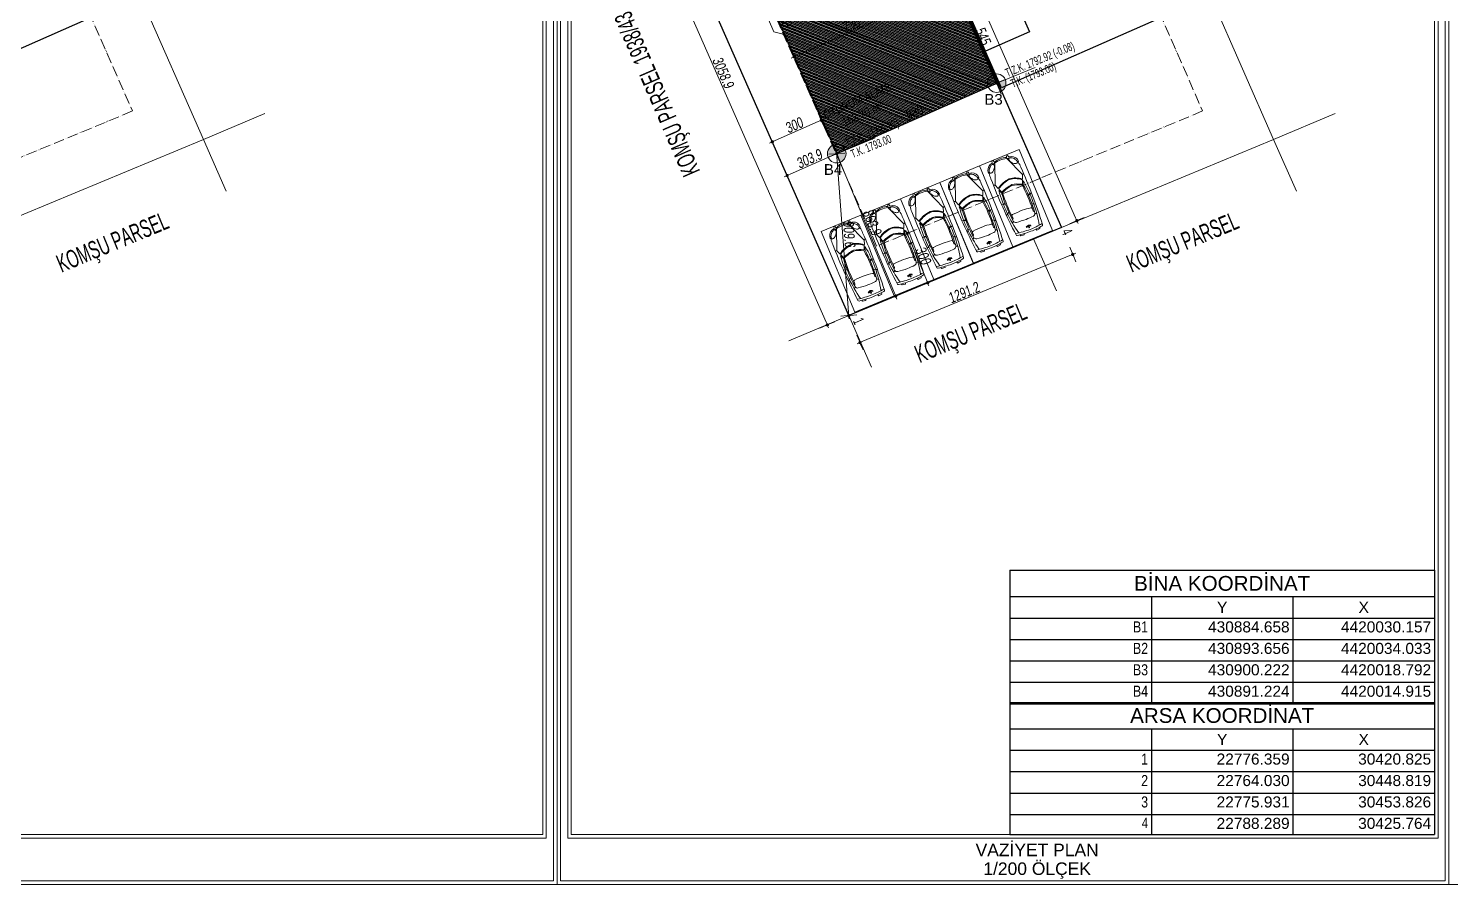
# Model space of a CAD drawing. Header units: millimetres. Extents: x -2145 to 33996, y -835 to 2363.
# Drawn here: x -145 to 1848, y -835 to 365 of the extents above; entities that cross this region are included whole.
import ezdxf
from ezdxf import colors
from ezdxf.entities.mleader import LeaderData, LeaderLine
from ezdxf.math import Vec2, Vec3

# ---------------------------------------------------------------- set-up
doc = ezdxf.new("R2010")
doc.units = ezdxf.units.MM
doc.linetypes.add('ACAD_ISO03W100', pattern=[30, 12, -18])
doc.linetypes.add('ACAD_ISO05W100', pattern=[33, 24, -3, 0, -3, 0, -3])
for name, color, linetype, lineweight in [('araba', 8, 'Continuous', 5), ('arcCGDM_antet', 85, 'Continuous', 20), ('Arsa Sınırı', 1, 'Continuous', 0), ('EMSAL HESAP', 1, 'Continuous', 30), ('MILA_YAZI @ 0.2', 13, 'Continuous', 13), ('NADI', 7, 'Continuous', 0), ('NET_ARSA SINIRI', 1, 'Continuous', 0), ('NET_DUVAR', 150, 'Continuous', 18), ('NET_EGIK MAHYA', 181, 'Continuous', 30), ('NET_PLAN_KOT', 100, 'Continuous', 0), ('NET_SINIR', 254, 'Continuous', 30), ('NET_ÇEKME MESAFESİ', 30, 'ACAD_ISO03W100', 0), ('NET_ÖLÇÜ VAZİYET', 11, 'Continuous', 9)]:
    doc.layers.add(name, color=color, linetype=linetype, lineweight=lineweight)
for name, color, linetype in [('NET_TABLO', 163, 'Continuous'), ('T-MAH-AD', 7, 'Continuous'), ('text', 7, 'Continuous')]:
    doc.layers.add(name, color=color, linetype=linetype)
doc.styles.add('ARIALTR', font='arial.ttf', dxfattribs={"width": 0.8, "height": 22.5})
doc.styles.add('DIN', font='arial.ttf', dxfattribs={"width": 0.6})
doc.styles.add('KONUT', font='swissl.ttf', dxfattribs={"width": 0.7, "oblique": 5})
doc.styles.add('on02.0mm-Arial', font='arial.ttf', dxfattribs={"height": 2})
doc.styles.get("Standard").update_dxf_attribs({"font": 'arial.ttf'})
doc.dimstyles.new('VAZİYET ÖLÇÜ', dxfattribs={"dimscale": 100, "dimtxt": 0.6, "dimasz": 0.18, "dimexe": 0.18, "dimexo": 0.06, "dimgap": 0.05, "dimtad": 1, "dimdec": 1, "dimdsep": 46, "dimtxsty": 'KONUT', "dimblk": 'NOKTA', "dimcen": 0.09, "dimse1": 1, "dimse2": 1, "dimclrd": 256, "dimclre": 256, "dimclrt": 256, "dimadec": 0, "dimazin": 0, "dimtfac": 1, "dimtdec": 1, "dimtix": 1, "dimtmove": 2, "dimatfit": 3, "dimldrblk": 'NOKTA', "dimfxl": 0.18, "dimtolj": 1, "dimarcsym": 0})

# ---------------------------------------------------------------- blocks, each defined once
blk = doc.blocks.new('*T606')
at = {"layer": 'NET_TABLO', "color": 0, "linetype": 'ByBlock', "lineweight": -2, "transparency": 16777216}
for p, q in [((0, 0), (595.3, 0)), ((0, 0), (0, -185.2)), ((595.3, 0), (595.3, -185.2)), ((0, -36.9), (595.3, -36.9)), ((198.4, -36.9), (198.4, -185.2)), ((396.9, -36.9), (396.9, -185.2)), ((0, -67), (595.3, -67)), ((0, -97), (595.3, -97)), ((0, -127), (595.3, -127)), ((0, -157), (595.3, -157)), ((0, -185.2), (595.3, -185.2))]:
    blk.add_line(p, q, dxfattribs=at)
at = {"layer": 'NET_TABLO', "color": 0, "transparency": 16777216}
for s, insert, char_height, width, attachment_point in [('ARSA KOORDİNAT', (297.7, -18.5), 20.657, 585.938, 5), ('Y', (297.7, -51.9), 15.5, 189.062, 5), ('X', (496.1, -51.9), 15.5, 189.062, 5), ('{\\A1;\\W0.8;\\C256;1', (193.8, -71.6), 15.493, 189.062, 3), ('22776.359', (392.2, -71.6), 15.49, 189.062, 3), ('30420.825', (590.6, -71.6), 15.49, 189.062, 3), ('{\\A1;\\W0.8;\\C256;2', (193.8, -101.7), 15.493, 189.062, 3), ('22764.030', (392.2, -101.7), 15.49, 189.062, 3), ('30448.819', (590.6, -101.7), 15.49, 189.062, 3), ('{\\A1;\\W0.8;\\C256;3', (193.8, -131.7), 15.493, 189.062, 3), ('22775.931', (392.2, -131.7), 15.49, 189.062, 3), ('30453.826', (590.6, -131.7), 15.49, 189.062, 3), ('{\\A1;\\W0.8;\\C256;4', (193.8, -161.7), 14.062, 189.062, 3), ('22788.289', (392.2, -161.7), 15.49, 189.062, 3), ('30425.764', (590.6, -161.7), 15.49, 189.062, 3)]:
    blk.add_mtext(s, dxfattribs=dict(at, insert=insert, char_height=char_height, width=width, attachment_point=attachment_point))
blk = doc.blocks.new('_Dot')
at = {"color": 0, "linetype": 'ByBlock', "lineweight": -2}
blk.add_line((-0.5, 0), (-1, 0), dxfattribs=at)
at = {"color": 0, "linetype": 'ByBlock', "const_width": 0.5}
blk.add_lwpolyline([(-0.25, 0, 1), (0.25, 0, 1)], format="xyb", close=True, dxfattribs=at)
blk = doc.blocks.new('NOKTA')
at = {"color": 0, "linetype": 'ByBlock'}
for p, q in [((-0.5, 0), (-1, 0)), ((0, 0.5), (0, 2.5)), ((0.5, 0), (1, 0)), ((0, -0.5), (0, -2.5))]:
    blk.add_line(p, q, dxfattribs=at)
at = {"color": 0, "linetype": 'ByBlock', "const_width": 0.5}
blk.add_lwpolyline([(-0.25, 0, 1), (0.25, 0, 1)], format="xyb", close=True, dxfattribs=at)
blk = doc.blocks.new('*D1186')
at = {"layer": 'Defpoints', "color": 0, "transparency": 16777216}
for p in [(-21.5, -1291), (3037.4, -1291), (3037.4, -1422.3)]:
    blk.add_point(p, dxfattribs=at)
at = {"layer": 'NET_ÖLÇÜ VAZİYET', "lineweight": -2, "transparency": 16777216}
blk.add_line((-3.5, -1422.3), (3019.4, -1422.3), dxfattribs=at)
at = {"layer": 'NET_ÖLÇÜ VAZİYET', "lineweight": -2, "transparency": 16777216, "xscale": 18, "yscale": 18, "zscale": 18, "rotation": 180}
blk.add_blockref('NOKTA', (-21.5, -1422.3), dxfattribs=at)
at = {"layer": 'NET_ÖLÇÜ VAZİYET', "lineweight": -2, "transparency": 16777216, "xscale": 18, "yscale": 18, "zscale": 18}
blk.add_blockref('NOKTA', (3037.4, -1422.3), dxfattribs=at)
at = {"layer": 'NET_ÖLÇÜ VAZİYET', "transparency": 16777216, "insert": (1508, -1386.4), "char_height": 60, "attachment_point": 5, "style": 'KONUT'}
blk.add_mtext('\\A1;3058.9', dxfattribs=at)
blk = doc.blocks.new('*D1187')
at = {"layer": 'Defpoints', "color": 0, "transparency": 16777216}
for p in [(-156.7, 2.6), (0, 0), (-21.5, -1291)]:
    blk.add_point(p, dxfattribs=at)
at = {"layer": 'NET_ÖLÇÜ VAZİYET', "lineweight": -2, "transparency": 16777216}
blk.add_line((-177.9, -1270.4), (-157, -15.4), dxfattribs=at)
at = {"layer": 'NET_ÖLÇÜ VAZİYET', "lineweight": -2, "transparency": 16777216, "xscale": 18, "yscale": 18, "zscale": 18}
for p, rotation in [((-156.7, 2.6), 89.04805894084687), ((-178.2, -1288.4), 269.0480589408469)]:
    blk.add_blockref('NOKTA', p, dxfattribs=dict(at, rotation=rotation))
at = {"layer": 'NET_ÖLÇÜ VAZİYET', "transparency": 16777216, "insert": (-203.3, -642.3), "char_height": 60, "attachment_point": 5, "rotation": 89.04806, "style": 'KONUT'}
blk.add_mtext('\\A1;1291.1', dxfattribs=at)
blk = doc.blocks.new('*D1188')
at = {"layer": 'Defpoints', "color": 0, "transparency": 16777216}
for p in [(3066.3, -0.1), (3037.4, -1291), (3201.3, -1294.6)]:
    blk.add_point(p, dxfattribs=at)
at = {"layer": 'NET_ÖLÇÜ VAZİYET', "lineweight": -2, "transparency": 16777216}
blk.add_line((3229.8, -21.7), (3201.7, -1276.6), dxfattribs=at)
at = {"layer": 'NET_ÖLÇÜ VAZİYET', "lineweight": -2, "transparency": 16777216, "xscale": 18, "yscale": 18, "zscale": 18}
for p, rotation in [((3230.2, -3.7), 88.7200219094589), ((3201.3, -1294.6), 268.720021909459)]:
    blk.add_blockref('NOKTA', p, dxfattribs=dict(at, rotation=rotation))
at = {"layer": 'NET_ÖLÇÜ VAZİYET', "transparency": 16777216, "insert": (3179.9, -648.4), "char_height": 60, "attachment_point": 5, "rotation": 88.72002, "style": 'KONUT'}
blk.add_mtext('\\A1;1291.2', dxfattribs=at)
blk = doc.blocks.new('*D1189')
at = {"layer": 'Defpoints', "color": 0, "transparency": 16777216}
for p in [(3066.3, 93.8), (0, 0), (3066.3, 0)]:
    blk.add_point(p, dxfattribs=at)
at = {"layer": 'NET_ÖLÇÜ VAZİYET', "lineweight": -2, "transparency": 16777216}
blk.add_line((18, 93.8), (3048.3, 93.8), dxfattribs=at)
at = {"layer": 'NET_ÖLÇÜ VAZİYET', "lineweight": -2, "transparency": 16777216, "xscale": 18, "yscale": 18, "zscale": 18, "rotation": 180}
blk.add_blockref('NOKTA', (0, 93.8), dxfattribs=at)
at = {"layer": 'NET_ÖLÇÜ VAZİYET', "lineweight": -2, "transparency": 16777216, "xscale": 18, "yscale": 18, "zscale": 18}
blk.add_blockref('NOKTA', (3066.3, 93.8), dxfattribs=at)
at = {"layer": 'NET_ÖLÇÜ VAZİYET', "transparency": 16777216, "insert": (1533.1, 129.6), "char_height": 60, "attachment_point": 5, "style": 'KONUT'}
blk.add_mtext('\\A1;3066.3', dxfattribs=at)
blk = doc.blocks.new('*D1887')
at = {"layer": 'Defpoints', "color": 0, "transparency": 16777216}
for p in [(-1660, 0), (-1660, -980), (-1660, -980)]:
    blk.add_point(p, dxfattribs=at)
at = {"layer": 'NET_ÖLÇÜ VAZİYET', "lineweight": -2, "transparency": 16777216}
blk.add_line((-1660, -18), (-1660, -962), dxfattribs=at)
at = {"layer": 'NET_ÖLÇÜ VAZİYET', "lineweight": -2, "transparency": 16777216, "xscale": 18, "yscale": 18, "zscale": 18}
for p, rotation in [((-1660, 0), 90), ((-1660, -980), 270)]:
    blk.add_blockref('NOKTA', p, dxfattribs=dict(at, rotation=rotation))
at = {"layer": 'NET_ÖLÇÜ VAZİYET', "transparency": 16777216, "insert": (-1695.8, -490), "char_height": 60, "attachment_point": 5, "rotation": 90, "style": 'KONUT'}
blk.add_mtext('\\A1;980', dxfattribs=at)
blk = doc.blocks.new('*D1888')
at = {"layer": 'Defpoints', "color": 0, "transparency": 16777216}
for p in [(-1660, -980), (0, -980), (0, -980)]:
    blk.add_point(p, dxfattribs=at)
at = {"layer": 'NET_ÖLÇÜ VAZİYET', "lineweight": -2, "transparency": 16777216}
blk.add_line((-1642, -980), (-18, -980), dxfattribs=at)
at = {"layer": 'NET_ÖLÇÜ VAZİYET', "lineweight": -2, "transparency": 16777216, "xscale": 18, "yscale": 18, "zscale": 18, "rotation": 180}
blk.add_blockref('NOKTA', (-1660, -980), dxfattribs=at)
at = {"layer": 'NET_ÖLÇÜ VAZİYET', "lineweight": -2, "transparency": 16777216, "xscale": 18, "yscale": 18, "zscale": 18}
blk.add_blockref('NOKTA', (0, -980), dxfattribs=at)
at = {"layer": 'NET_ÖLÇÜ VAZİYET', "transparency": 16777216, "insert": (-830, -944.2), "char_height": 60, "attachment_point": 5, "style": 'KONUT'}
blk.add_mtext('\\A1;1660', dxfattribs=at)
blk = doc.blocks.new('*D1889')
at = {"layer": 'Defpoints', "color": 0, "transparency": 16777216}
for p in [(0, 0), (0, 0), (0, -980)]:
    blk.add_point(p, dxfattribs=at)
at = {"layer": 'NET_ÖLÇÜ VAZİYET', "lineweight": -2, "transparency": 16777216}
blk.add_line((0, -962), (0, -18), dxfattribs=at)
at = {"layer": 'NET_ÖLÇÜ VAZİYET', "lineweight": -2, "transparency": 16777216, "xscale": 18, "yscale": 18, "zscale": 18}
for p, rotation in [((0, 0), 90), ((0, -980), 270)]:
    blk.add_blockref('NOKTA', p, dxfattribs=dict(at, rotation=rotation))
at = {"layer": 'NET_ÖLÇÜ VAZİYET', "transparency": 16777216, "insert": (-35.8, -490), "char_height": 60, "attachment_point": 5, "rotation": 90, "style": 'KONUT'}
blk.add_mtext('\\A1;980', dxfattribs=at)
blk = doc.blocks.new('*D1890')
at = {"layer": 'Defpoints', "color": 0, "transparency": 16777216}
for p in [(-545, 0), (-545, 0), (0, 0)]:
    blk.add_point(p, dxfattribs=at)
at = {"layer": 'NET_ÖLÇÜ VAZİYET', "lineweight": -2, "transparency": 16777216}
blk.add_line((-18, 0), (-527, 0), dxfattribs=at)
at = {"layer": 'NET_ÖLÇÜ VAZİYET', "lineweight": -2, "transparency": 16777216, "xscale": 18, "yscale": 18, "zscale": 18, "rotation": 180}
blk.add_blockref('NOKTA', (-545, 0), dxfattribs=at)
at = {"layer": 'NET_ÖLÇÜ VAZİYET', "lineweight": -2, "transparency": 16777216, "xscale": 18, "yscale": 18, "zscale": 18}
blk.add_blockref('NOKTA', (0, 0), dxfattribs=at)
at = {"layer": 'NET_ÖLÇÜ VAZİYET', "transparency": 16777216, "insert": (-272.5, 35.8), "char_height": 60, "attachment_point": 5, "style": 'KONUT'}
blk.add_mtext('\\A1;545', dxfattribs=at)
blk = doc.blocks.new('*D1891')
at = {"layer": 'Defpoints', "color": 0, "transparency": 16777216}
for p in [(-795, 0), (-795, 0), (-545, 0)]:
    blk.add_point(p, dxfattribs=at)
at = {"layer": 'NET_ÖLÇÜ VAZİYET', "lineweight": -2, "transparency": 16777216}
blk.add_line((-563, 0), (-777, 0), dxfattribs=at)
at = {"layer": 'NET_ÖLÇÜ VAZİYET', "lineweight": -2, "transparency": 16777216, "xscale": 18, "yscale": 18, "zscale": 18, "rotation": 180}
blk.add_blockref('NOKTA', (-795, 0), dxfattribs=at)
at = {"layer": 'NET_ÖLÇÜ VAZİYET', "lineweight": -2, "transparency": 16777216, "xscale": 18, "yscale": 18, "zscale": 18}
blk.add_blockref('NOKTA', (-545, 0), dxfattribs=at)
at = {"layer": 'NET_ÖLÇÜ VAZİYET', "transparency": 16777216, "insert": (-670, 35.8), "char_height": 60, "attachment_point": 5, "style": 'KONUT'}
blk.add_mtext('\\A1;250', dxfattribs=at)
blk = doc.blocks.new('*D1892')
at = {"layer": 'Defpoints', "color": 0, "transparency": 16777216}
for p in [(-1660, 0), (-1660, 0), (-795, 0)]:
    blk.add_point(p, dxfattribs=at)
at = {"layer": 'NET_ÖLÇÜ VAZİYET', "lineweight": -2, "transparency": 16777216}
blk.add_line((-813, 0), (-1642, 0), dxfattribs=at)
at = {"layer": 'NET_ÖLÇÜ VAZİYET', "lineweight": -2, "transparency": 16777216, "xscale": 18, "yscale": 18, "zscale": 18, "rotation": 180}
blk.add_blockref('NOKTA', (-1660, 0), dxfattribs=at)
at = {"layer": 'NET_ÖLÇÜ VAZİYET', "lineweight": -2, "transparency": 16777216, "xscale": 18, "yscale": 18, "zscale": 18}
blk.add_blockref('NOKTA', (-795, 0), dxfattribs=at)
at = {"layer": 'NET_ÖLÇÜ VAZİYET', "transparency": 16777216, "insert": (-1227.5, 35.8), "char_height": 60, "attachment_point": 5, "style": 'KONUT'}
blk.add_mtext('\\A1;865', dxfattribs=at)
blk = doc.blocks.new('*D1893')
at = {"layer": 'Defpoints', "color": 0, "transparency": 16777216}
for p in [(-593.4, 0), (-593.4, -250), (-593.4, -250)]:
    blk.add_point(p, dxfattribs=at)
at = {"layer": 'NET_ÖLÇÜ VAZİYET', "lineweight": -2, "transparency": 16777216}
blk.add_line((-593.4, -18), (-593.4, -232), dxfattribs=at)
at = {"layer": 'NET_ÖLÇÜ VAZİYET', "lineweight": -2, "transparency": 16777216, "xscale": 18, "yscale": 18, "zscale": 18}
for p, rotation in [((-593.4, 0), 90), ((-593.4, -250), 270)]:
    blk.add_blockref('NOKTA', p, dxfattribs=dict(at, rotation=rotation))
at = {"layer": 'NET_ÖLÇÜ VAZİYET', "transparency": 16777216, "insert": (-629.3, -125), "char_height": 60, "attachment_point": 5, "rotation": 90, "style": 'KONUT'}
blk.add_mtext('\\A1;250', dxfattribs=at)
blk = doc.blocks.new('*D1894')
at = {"layer": 'Defpoints', "color": 0, "transparency": 16777216}
for p in [(-593.4, -250), (-593.4, -980), (-593.4, -980)]:
    blk.add_point(p, dxfattribs=at)
at = {"layer": 'NET_ÖLÇÜ VAZİYET', "lineweight": -2, "transparency": 16777216}
blk.add_line((-593.4, -268), (-593.4, -962), dxfattribs=at)
at = {"layer": 'NET_ÖLÇÜ VAZİYET', "lineweight": -2, "transparency": 16777216, "xscale": 18, "yscale": 18, "zscale": 18}
for p, rotation in [((-593.4, -250), 90), ((-593.4, -980), 270)]:
    blk.add_blockref('NOKTA', p, dxfattribs=dict(at, rotation=rotation))
at = {"layer": 'NET_ÖLÇÜ VAZİYET', "transparency": 16777216, "insert": (-629.3, -615), "char_height": 60, "attachment_point": 5, "rotation": 90, "style": 'KONUT'}
blk.add_mtext('\\A1;730', dxfattribs=at)
blk = doc.blocks.new('*D1921')
at = {"layer": 'Defpoints', "color": 0, "transparency": 16777216}
for p in [(-346.6, -2092.4), (-46.6, -2099.1), (-46.6, -2099.1)]:
    blk.add_point(p, dxfattribs=at)
at = {"layer": 'NET_ÖLÇÜ VAZİYET', "lineweight": -2, "transparency": 16777216}
blk.add_line((-328.6, -2092.8), (-64.6, -2098.7), dxfattribs=at)
at = {"layer": 'NET_ÖLÇÜ VAZİYET', "lineweight": -2, "transparency": 16777216, "xscale": 18, "yscale": 18, "zscale": 18}
for p, rotation in [((-346.6, -2092.4), 178.7200219094591), ((-46.6, -2099.1), 358.7200219094591)]:
    blk.add_blockref('NOKTA', p, dxfattribs=dict(at, rotation=rotation))
at = {"layer": 'NET_ÖLÇÜ VAZİYET', "transparency": 16777216, "insert": (-195.8, -2059.9), "char_height": 60, "attachment_point": 5, "rotation": 358.72002, "style": 'KONUT'}
blk.add_mtext('\\A1;300', dxfattribs=at)
blk = doc.blocks.new('*D1922')
at = {"layer": 'Defpoints', "color": 0, "transparency": 16777216}
for p in [(-914.7, -2273.8), (-51, -2293.1), (-51, -2293.1)]:
    blk.add_point(p, dxfattribs=at)
at = {"layer": 'NET_ÖLÇÜ VAZİYET', "lineweight": -2, "transparency": 16777216}
blk.add_line((-896.7, -2274.2), (-69, -2292.6), dxfattribs=at)
at = {"layer": 'NET_ÖLÇÜ VAZİYET', "lineweight": -2, "transparency": 16777216, "xscale": 18, "yscale": 18, "zscale": 18}
for p, rotation in [((-914.7, -2273.8), 178.720021909459), ((-51, -2293.1), 358.720021909459)]:
    blk.add_blockref('NOKTA', p, dxfattribs=dict(at, rotation=rotation))
at = {"layer": 'NET_ÖLÇÜ VAZİYET', "transparency": 16777216, "insert": (-482, -2247.6), "char_height": 60, "attachment_point": 5, "rotation": 358.72002, "style": 'KONUT'}
blk.add_mtext('\\A1;863.9', dxfattribs=at)
blk = doc.blocks.new('*D1923')
at = {"layer": 'Defpoints', "color": 0, "transparency": 16777216}
for p in [(-914.7, -2273.8), (-914.7, -2577.7), (-914.7, -2577.7)]:
    blk.add_point(p, dxfattribs=at)
at = {"layer": 'NET_ÖLÇÜ VAZİYET', "lineweight": -2, "transparency": 16777216}
blk.add_line((-914.7, -2291.8), (-914.7, -2559.7), dxfattribs=at)
at = {"layer": 'NET_ÖLÇÜ VAZİYET', "lineweight": -2, "transparency": 16777216, "xscale": 18, "yscale": 18, "zscale": 18}
for p, rotation in [((-914.7, -2273.8), 90), ((-914.7, -2577.7), 270)]:
    blk.add_blockref('NOKTA', p, dxfattribs=dict(at, rotation=rotation))
at = {"layer": 'NET_ÖLÇÜ VAZİYET', "transparency": 16777216, "insert": (-950.5, -2425.7), "char_height": 60, "attachment_point": 5, "rotation": 90, "style": 'KONUT'}
blk.add_mtext('\\A1;303.9', dxfattribs=at)
blk = doc.blocks.new('*D1924')
at = {"layer": 'Defpoints', "color": 0, "transparency": 16777216}
for p in [(-914.7, -2273.8), (-57.3, -2577.7), (-57.3, -2577.7)]:
    blk.add_point(p, dxfattribs=at)
at = {"layer": 'NET_ÖLÇÜ VAZİYET', "lineweight": -2, "transparency": 16777216}
blk.add_line((-897.7, -2279.8), (-74.3, -2571.6), dxfattribs=at)
at = {"layer": 'NET_ÖLÇÜ VAZİYET', "lineweight": -2, "transparency": 16777216, "xscale": 18, "yscale": 18, "zscale": 18}
for p, rotation in [((-914.7, -2273.8), 160.4825473133173), ((-57.3, -2577.7), 340.4825473133174)]:
    blk.add_blockref('NOKTA', p, dxfattribs=dict(at, rotation=rotation))
at = {"layer": 'NET_ÖLÇÜ VAZİYET', "transparency": 16777216, "insert": (-474, -2391.9), "char_height": 60, "attachment_point": 5, "rotation": 340.48255, "style": 'KONUT'}
blk.add_mtext('\\A1;909.6', dxfattribs=at)
blk = doc.blocks.new('*D1925')
at = {"layer": 'Defpoints', "color": 0, "transparency": 16777216}
for p in [(-1121.1, -2277.7), (-1121.1, -2577.7), (-1121.1, -2577.7)]:
    blk.add_point(p, dxfattribs=at)
at = {"layer": 'NET_ÖLÇÜ VAZİYET', "lineweight": -2, "transparency": 16777216}
blk.add_line((-1121.1, -2295.7), (-1121.1, -2559.7), dxfattribs=at)
at = {"layer": 'NET_ÖLÇÜ VAZİYET', "lineweight": -2, "transparency": 16777216, "xscale": 18, "yscale": 18, "zscale": 18}
for p, rotation in [((-1121.1, -2277.7), 90), ((-1121.1, -2577.7), 270)]:
    blk.add_blockref('NOKTA', p, dxfattribs=dict(at, rotation=rotation))
at = {"layer": 'NET_ÖLÇÜ VAZİYET', "transparency": 16777216, "insert": (-1156.9, -2427.7), "char_height": 60, "attachment_point": 5, "rotation": 90, "style": 'KONUT'}
blk.add_mtext('\\A1;300', dxfattribs=at)
blk = doc.blocks.new('KOTLAR')
h = blk.add_hatch(color=256)
h.dxf.hatch_style = 1
h.paths.add_polyline_path([(0, 0), (0, 13, 0.414214), (-13, 0)])
h.paths.add_polyline_path([(0, -13, 0.414214), (13, 0), (0, 0)])
h.paths.add_polyline_path([(65.5, -11.3), (21.4, -11.3), (21.4, -29.9), (65.5, -29.9)], flags=9)
at = {"extrusion": (2.84e-14, 0.225686, 0.9742)}
for p, q in [((-17.2, 0), (58.1, 0)), ((0, 16.5), (0, -16.5))]:
    blk.add_line(p, q, dxfattribs=at)
blk.add_circle((0, 0), 13)
at = {"extrusion": (2.84e-14, 0.225686, 0.9742), "style": 'DIN', "width": 0.6}
for tag, p in [('INCE KOT', (-17.1, -2.1, 0.5)), ('KABA KOT', (-18.3, 14.2, -3.3))]:
    blk.add_attdef(tag, p, '', height=12, rotation=180, dxfattribs=at)
blk = doc.blocks.new('*T1916')
at = {"layer": 'NET_TABLO', "color": 0, "linetype": 'ByBlock', "lineweight": -2, "transparency": 16777216}
for p, q in [((0, 0), (595.3, 0)), ((0, 0), (0, -187.1)), ((595.3, 0), (595.3, -187.1)), ((0, -36.9), (595.3, -36.9)), ((198.4, -36.9), (198.4, -187.1)), ((396.9, -36.9), (396.9, -187.1)), ((0, -67), (595.3, -67)), ((0, -97), (595.3, -97)), ((0, -127), (595.3, -127)), ((0, -157), (595.3, -157)), ((0, -187.1), (595.3, -187.1))]:
    blk.add_line(p, q, dxfattribs=at)
at = {"layer": 'NET_TABLO', "color": 0, "transparency": 16777216}
for s, insert, char_height, width, attachment_point in [('BİNA KOORDİNAT', (297.7, -18.5), 20.657, 585.938, 5), ('Y', (297.7, -51.9), 15.5, 189.062, 5), ('X', (496.1, -51.9), 15.5, 189.062, 5), ('\\A1;{\\W0.8;\\C256;B1}', (193.8, -71.6), 15.493, 189.062, 3), ('430884.658', (392.2, -71.6), 15.49, 189.062, 3), ('4420030.157', (590.6, -71.6), 15.493, 189.062, 3), ('\\A1;{\\W0.8;\\C256;B2}', (193.8, -101.7), 15.493, 189.062, 3), ('430893.656', (392.2, -101.7), 15.49, 189.062, 3), ('4420034.033', (590.6, -101.7), 15.493, 189.062, 3), ('\\A1;{\\W0.8;\\C256;B3}', (193.8, -131.7), 15.493, 189.062, 3), ('430900.222', (392.2, -131.7), 15.49, 189.062, 3), ('4420018.792', (590.6, -131.7), 15.493, 189.062, 3), ('\\A1;{\\W0.8;\\C256;B4}', (193.8, -161.7), 15.493, 189.062, 3), ('430891.224', (392.2, -161.7), 15.49, 189.062, 3), ('4420014.915', (590.6, -161.7), 15.493, 189.062, 3)]:
    blk.add_mtext(s, dxfattribs=dict(at, insert=insert, char_height=char_height, width=width, attachment_point=attachment_point))
blk = doc.blocks.new('A$C59CD69B3')
at = {"layer": 'araba'}
for p, q in [((-203.8, -71.1), (-200.1, -74.6)), ((-194.3, -75.2), (-196.7, -71.4)), ((-190, -76.5), (-194.3, -75.2)), ((-190.1, -147.8), (-152.6, -28.5)), ((-166.9, -32), (-162.6, -33.3)), ((-164.1, -14.1), (-165.8, -24.8)), ((-157.3, -13.3), (-164.1, -14.1)), ((-162.6, -33.3), (-160.2, -37.1)), ((-153.7, -21.5), (-157.3, -13.3)), ((-152.6, -28.5), (-154.2, -21.6)), ((-80.5, -26.8), (-79.9, -19.8)), ((-25.5, -139.1), (-80.5, -26.8)), ((-78.1, -11.1), (-80.3, -19.7)), ((-71.2, -10.8), (-78.1, -11.1)), ((-69.8, -30.1), (-71.6, -34.2)), ((-67.9, -21.1), (-71.2, -10.8)), ((-65.7, -28.2), (-69.8, -30.1)), ((-36.3, -68.7), (-32.2, -66.7)), ((-32.2, -66.7), (-30.4, -62.6)), ((-26.6, -65.3), (-23.4, -61.2)), ((-190.1, -147.8), (-198.3, -144.3)), ((-179.7, -169.9), (-190.1, -147.8)), ((-32.5, -162.5), (-25.5, -139.1)), ((-25.5, -139.1), (-17.9, -134.5)), ((-168.7, -200.4), (-179.2, -181.7)), ((-166.9, -194.4), (-175.6, -177.3)), ((-35.4, -170.5), (-41.5, -188.7)), ((-38.8, -194.3), (-31.2, -174.3)), ((-179, -263.5), (-189, -262.4)), ((-179.1, -260.2), (-168, -262)), ((-178.9, -265), (-167.7, -266.8)), ((-173.8, -324.2), (-163.6, -315.7)), ((-19.5, -251.9), (-30.3, -255.4)), ((-19, -256.7), (-29.9, -260.1)), ((-15.2, -316), (-26.6, -309.1)), ((-19.2, -255.2), (-9.5, -252.6)), ((-15.2, -316), (-6.4, -318.6)), ((-173.8, -324.2), (-182.2, -328.1)), ((-155.3, -359.9), (-153.4, -358.3)), ((-28.2, -354.1), (-30.3, -352.8)), ((-144.2, -454.8), (-141.7, -461.9)), ((-141.7, -461.9), (-122, -462.8)), ((-122, -462.8), (-120.1, -455.7)), ((-96.8, -424.5), (-82.2, -418)), ((-81.8, -420.1), (-96.8, -424.5)), ((-95.9, -428.8), (-81.3, -422.3)), ((-80.9, -424.5), (-95.9, -428.8)), ((-69, -422.7), (-82.2, -418)), ((-81.8, -420.1), (-69, -422.7)), ((-68.1, -427), (-81.3, -422.3)), ((-80.9, -424.5), (-68.1, -427)), ((-45.7, -460.8), (-48.7, -454)), ((-26.4, -457), (-45.7, -460.8)), ((-25, -449.6), (-26.4, -457))]:
    blk.add_line(p, q, dxfattribs=at)
blk.add_lwpolyline([(0, 0), (36.8, -488.6), (-202.6, -506.6), (-239.3, -18)], close=True, dxfattribs=at)
blk.add_circle((-81.3, -431.6), 2.22, dxfattribs=at)
for centre, radius, start, end in [((-160, -68.4), 43.9, 117.67072, 183.49541), ((-99.7, -92.7), 102, 169.79685, 188.17516), ((-181.1, -77), 18.7, 149.05012, 171.41885), ((-178.3, -67.5), 18.9, 168.49913, 192.06271), ((-164.1, -70.3), 33.4, 154.10891, 168.49913), ((-145, -79.6), 54.6, 142.8694, 154.10891), ((-191.2, -57.7), 18.9, 273.67607, 297.23966), ((-145, -79.6), 54.6, 131.62987, 142.8694), ((-197.8, -44.8), 33.4, 297.23966, 311.62987), ((-159.1, -63.8), 33.4, 117.23966, 131.62987), ((-88.5, -287.9), 274.3, 106.3802, 109.56804), ((-211.9, -28.9), 54.6, 311.62987, 322.8694), ((-165.7, -50.9), 18.9, 93.67607, 117.23966), ((-211.9, -28.9), 54.6, 322.8694, 334.10891), ((-143.3, -118.7), 89.6, 101.37936, 105.09285), ((-192.8, -38.2), 33.4, 334.10891, 348.49913), ((-90, -290.9), 269.5, 94.54972, 105.25884), ((-178.6, -41.1), 18.9, 348.49913, 12.06271), ((-110.4, -111.9), 96.9, 71.69544, 116.35781), ((-111.7, -164.5), 142.3, 73.7466, 89.87684), ((-76.2, -117.3), 89.6, 83.51051, 87.224), ((-52.8, -35.4), 18.9, 176.54065, 200.10423), ((-39.2, -30.4), 33.4, 200.10423, 214.49445), ((-117.3, -384.5), 366.8, 79.85932, 82.25208), ((-21.7, -18.4), 54.6, 214.49445, 225.73397), ((-64.1, -47), 18.9, 71.3637, 94.92729), ((-21.7, -18.4), 54.6, 225.73397, 236.97349), ((-68.8, -60.7), 33.4, 56.97349, 71.3637), ((-63.7, -62.3), 40.3, 1.48187, 74.26554), ((-33.3, -36.1), 33.4, 236.97349, 251.3637), ((-80.3, -78.5), 54.6, 45.73397, 56.97349), ((-37.9, -49.9), 18.9, 251.3637, 274.92729), ((-80.3, -78.5), 54.6, 34.49445, 45.73397), ((-62.8, -66.5), 33.4, 20.10423, 34.49445), ((-49.2, -61.5), 18.9, 356.54065, 20.10423), ((-45, -70.5), 18.7, 17.18451, 39.55325), ((-123.1, -98.2), 102, 0.42821, 18.80652), ((2937.9, 49.4), 3142.5, 182.85508, 189.13023), ((-88.8, -278), 139.9, 95.89058, 129.65324), ((-81.4, -295.7), 154.8, 97.91767, 127.0483), ((-104.4, -252.4), 113.7, 51.76529, 89.25829), ((-106.2, -256.6), 114.4, 52.84946, 88.29725), ((-3147.8, -412.1), 3142.5, 359.47313, 5.74828), ((568.3, -222.1), 748.6, 176.90934, 197.21299), ((-178.7, -169.4), 1.05, 205.26657, 309.65324), ((-171.7, -175.3), 4.39, 132.8623, 207.07058), ((685.2, -220.6), 854.2, 178.64509, 190.08761), ((-165, -193.4), 2.1, 207.171, 297.40244), ((-56.9, -406.8), 237.1, 100.56282, 116.8506), ((685.2, -220.6), 848.1, 178.70623, 188.3301), ((-160.6, -201.5), 2.1, 117.34861, 178.70623), ((-61.8, -392.5), 217.2, 100.01099, 117.34861), ((-118.5, -341.6), 163.9, 63.72869, 83.69447), ((-118.5, -341.6), 168.9, 63.88453, 83.8378), ((-46.7, -196.6), 2.1, 9.89713, 71.25475), ((-880.1, -342), 848.1, 0.27326, 9.89713), ((-43.5, -188), 2.1, 251.20093, 341.43236), ((-880.1, -342), 854.2, 358.51575, 9.95827), ((-39.6, -169.1), 4.39, 341.53278, 55.74106), ((-33.5, -162.2), 1.05, 238.95012, 343.3368), ((-764.3, -326), 748.6, 351.39038, 11.69402), ((-136.8, -403.4), 35.1, 120.93165, 142.89144), ((-153.2, -363), 3.71, 123.42641, 190.55522), ((-140.2, -367.4), 15.7, 190.08761, 266.94678), ((-146.7, -342.4), 7.35, 99.1719, 188.3301), ((685.2, -220.6), 848.1, 188.3301, 189.16831), ((-154.8, -356), 2.7, 299.67587, 5.78668), ((-62.5, -863.8), 535.5, 92.80715, 99.1719), ((-99.9, 388.3), 772.5, 266.94678, 271.1393), ((-77.2, -700.1), 371.3, 84.12997, 91.77371), ((-116.3, 128.4), 513.4, 273.54159, 278.68453), ((-39.3, -338), 7.35, 0.27326, 89.43147), ((-41.9, -363.8), 15.7, 281.65659, 358.51575), ((-880.1, -342), 848.1, 359.43505, 0.27326), ((-29.3, -350.3), 2.7, 182.81669, 248.9275), ((-29.8, -357.5), 3.71, 358.04815, 65.17695), ((-39.9, -399.8), 35.1, 45.71192, 67.67171), ((-164.5, -441.3), 1.05, 188.98821, 265.46456), ((-159.1, -448.4), 5.77, 189.13023, 265.71237), ((-103.9, 322.2), 767, 265.46456, 271.78205), ((-102.1, 311.2), 767.5, 265.71237, 271.71258), ((-124, 142.3), 588.4, 274.28866, 281.5018), ((-121.8, 122.8), 580.2, 274.21723, 281.11838), ((-11.2, -441), 5.77, 282.89099, 359.47313), ((-7, -433.2), 1.05, 283.1388, 359.61515)]:
    blk.add_arc(centre, radius, start, end, dxfattribs=at)
blk = doc.blocks.new('A$C1f21437f')
at = {"layer": 'Arsa Sınırı', "lineweight": 30}
blk.add_lwpolyline([(3066.26, -0.09), (3037.42, -1290.96), (-21.45, -1290.96), (0, 0), (3066.28, 0)], dxfattribs=at)
at = {"layer": 'Arsa Sınırı', "color": 2, "linetype": 'ACAD_ISO05W100', "ltscale": 2.5}
blk.add_lwpolyline([(2766.19, -0.08), (2744.05, -990.96), (483.6, -990.96), (500.07, -0.01)], dxfattribs=at)
at = {"layer": 'NET_ÖLÇÜ VAZİYET'}
for p1, p2, distance, picture, middle in [((0, 0), (3066.28, 0), 93.77, '*D1189', (1533.14, 129.6)), ((-21.45, -1290.96), (0, 0), 156.75, '*D1187', (-203.29, -642.28)), ((3066.26, -0.09), (3037.42, -1290.96), 163.93, '*D1188', (3179.91, -648.38)), ((-21.45, -1290.96), (3037.42, -1290.96), -131.32, '*D1186', (1507.98, -1386.45))]:
    dim = blk.add_aligned_dim(p1=p1, p2=p2, distance=distance, dimstyle='VAZİYET ÖLÇÜ', dxfattribs=at)
    dim.commit()
    dim.dimension.update_dxf_attribs({"geometry": picture, "text_midpoint": middle})
at = {"layer": 'MILA_YAZI @ 0.2', "transparency": 33554687}
ml = blk.add_multileader_mtext('Standard', dxfattribs=at)
ml.set_content('\\pxsm0.9;{\\fSwis721 Lt BT|b0|i0|c162|p34;\\W0.75;\\C256;YAPI YAKLAŞMA SINIRI}', color=7, style='on02.0mm-Arial')
ml.set_leader_properties(color=256, linetype='Continuous', lineweight=-1)
ml.set_arrow_properties(name='DOT')
ml.build(insert=Vec2(0, 0))
ml.multileader.update_dxf_attribs({"dogleg_length": 300, "arrow_head_size": 9.6, "scale": 0.2})
ctx = ml.context
ctx.base_point, ctx.scale, ctx.char_height, ctx.arrow_head_size, ctx.landing_gap_size, ctx.plane_origin, ctx.plane_x_axis, ctx.plane_y_axis = Vec3(1337.77, -1035.22), 0.2, 48, 9.6, 19.2, Vec3(-5041.16, -2496.9), Vec3(-0.9999738, -0.0072429, 0), Vec3(0.0072429, -0.9999738, 0)
notes = []
notes.append((ctx, [(1, (1, 1, 0), (1412.72, -1034.68), (-0.9999738, -0.0072429, 0), 74.95, [(0, [(1448.33, -990.96)], 0, [])])]))
ctx.mtext.insert, ctx.mtext.text_direction, ctx.mtext.rotation, ctx.mtext.width, ctx.mtext.defined_height, ctx.mtext.flow_direction = Vec3(1318.8, -1066.84), Vec3(-0.9999738, -0.0072429, 0), 3.1488356, 680, 208.53, 5
for ctx, leaders in notes:
    for number, flags, end, landing, length, lines in leaders:
        leader = LeaderData()
        leader.index, (leader.has_last_leader_line, leader.has_dogleg_vector, leader.attachment_direction) = number, flags
        leader.last_leader_point, leader.dogleg_vector, leader.dogleg_length = Vec3(end), Vec3(landing), length
        for number, points, colour, breaks in lines:
            line = LeaderLine()
            line.index, line.vertices, line.color, line.breaks = number, Vec3.list(points), colors.encode_raw_color(colour), breaks
            leader.lines.append(line)
        ctx.leaders.append(leader)
blk = doc.blocks.new('A$C1caa720b')
at = {"layer": 'NET_EGIK MAHYA', "true_color": 0x939598}
h = blk.add_hatch(dxfattribs=at)
h.set_pattern_fill('ANSI31', color=252, scale=2.5)
h.set_pattern_definition([(45, (-2926.915, -3022.5054), (-5.61266, 5.61266), [])])
h.paths.add_polyline_path([(-795, -250), (-795, 0), (-1660, 0), (-1660, -980), (0, -980), (0, 0), (-545, 0), (-545, -250)])
at = {"layer": 'EMSAL HESAP'}
for points in [[(-1660, -980), (0, -980), (0, 0), (-1660, 0)], [(-795, 0), (-545, 0), (-545, -250), (-795, -250)]]:
    blk.add_lwpolyline(points, close=True, dxfattribs=at)
at = {"layer": 'NET_ÖLÇÜ VAZİYET'}
for base, p1, p2, picture, middle in [((-1660, -980), (-1660, 0), (-1660, -980), '*D1887', (-1695.84, -490)), ((-593.44, -250), (-593.44, 0), (-593.44, -250), '*D1893', (-629.27, -125)), ((0, 0), (0, -980), (0, 0), '*D1889', (-35.84, -490)), ((-593.44, -980), (-593.44, -250), (-593.44, -980), '*D1894', (-629.27, -615))]:
    dim = blk.add_linear_dim(base=base, p1=p1, p2=p2, angle=90, dimstyle='VAZİYET ÖLÇÜ', dxfattribs=at)
    dim.commit()
    dim.dimension.update_dxf_attribs({"geometry": picture, "text_midpoint": middle})
for base, p1, p2, picture, middle in [((-1660, 0), (-795, 0), (-1660, 0), '*D1892', (-1227.5, 35.84)), ((-795, 0), (-545, 0), (-795, 0), '*D1891', (-670, 35.84)), ((-545, 0), (0, 0), (-545, 0), '*D1890', (-272.5, 35.84)), ((0, -980), (-1660, -980), (0, -980), '*D1888', (-830, -944.16))]:
    dim = blk.add_linear_dim(base=base, p1=p1, p2=p2, dimstyle='VAZİYET ÖLÇÜ', dxfattribs=at)
    dim.commit()
    dim.dimension.update_dxf_attribs({"geometry": picture, "text_midpoint": middle})
blk = doc.blocks.new('A$Cd653baf8')
at = {"layer": 'Arsa Sınırı', "lineweight": 30}
blk.add_line((-3094.74, -1286.69), (-28.48, -1286.78), dxfattribs=at)
at = {"layer": 'NET_ARSA SINIRI'}
for p, q in [((0, 0), (6.18, 373.36)), ((-3073.44, 0), (0, 0)), ((0, 0), (-28.46, -1286.69)), ((0, 0), (317, -0.09)), ((-32.24, -1456.03), (284.76, -1456.12)), ((-63.36, -2942.89), (-57.32, -2577.65)), ((-57.32, -2577.65), (259.68, -2577.74))]:
    blk.add_line(p, q, dxfattribs=at)
at = {"layer": 'NET_SINIR'}
for points in [[(-2574.67, -314.69), (-879.67, -314.69), (-879.67, -1279.69), (-2574.67, -1279.69)], [(-1354.67, -1009.69), (-1104.67, -1009.69), (-1104.67, -1279.69), (-1354.67, -1279.69)]]:
    blk.add_lwpolyline(points, close=True, dxfattribs=at)
at = {"layer": 'NET_ÇEKME MESAFESİ', "linetype": 'ACAD_ISO05W100', "ltscale": 2.5}
for p, q in [((-2578.34, -300), (-306.71, -300)), ((-306.71, -300), (-328.39, -1280.06))]:
    blk.add_line(p, q, dxfattribs=at)
at = {"layer": 'NET_DUVAR'}
blk.add_blockref('A$C1f21437f', (-3094.74, -1286.69), dxfattribs=at)
at = {"layer": 'NET_ÖLÇÜ VAZİYET'}
blk.add_blockref('A$C1caa720b', (-914.67, -1293.75), dxfattribs=at)
at = {"layer": 'NADI'}
for s, p in [('B3', (-832.04, -1405.61)), ('B4', (-834.95, -2387.53))]:
    blk.add_text(s, height=60, rotation=66.230549, dxfattribs=at).set_placement(p)
at = {"layer": 'T-MAH-AD', "char_height": 100, "width": 3410.6818, "attachment_point": 5, "style": 'ARIALTR'}
for s, insert, rotation in [('{\\W0.6;KOMŞU PARSEL}', (335.39, -699.38), 88.732486), ('{\\W0.6;KOMŞU PARSEL}', (320.26, -1990.81), 88.732486), ('{\\W0.6;KOMŞU PARSEL 1938/43}', (-1626.18, -3045.99), 179.7468)]:
    blk.add_mtext(s, dxfattribs=dict(at, insert=insert, rotation=rotation))
at = {"layer": 'T-MAH-AD', "char_height": 60, "width": 382.2295, "attachment_point": 5, "style": 'ARIALTR'}
for s, insert in [('{\\W0.6;4}', (6.38, -1268.64)), ('{\\W0.6;1}', (-6.59, -2539.44))]:
    blk.add_mtext(s, dxfattribs=dict(at, insert=insert))
at = {"layer": 'NET_ÖLÇÜ VAZİYET'}
for p1, p2, picture, middle in [((-346.55, -2092.36), (-46.63, -2099.06), '*D1921', (-195.79, -2059.88)), ((-914.67, -2273.75), (-50.96, -2293.05), '*D1922', (-482.01, -2247.58)), ((-914.67, -2273.75), (-57.32, -2577.65), '*D1924', (-474.02, -2391.93)), ((-1121.07, -2277.65), (-1121.07, -2577.65), '*D1925', (-1156.91, -2427.65)), ((-914.67, -2273.75), (-914.67, -2577.65), '*D1923', (-950.5, -2425.7))]:
    dim = blk.add_aligned_dim(p1=p1, p2=p2, distance=0, dimstyle='VAZİYET ÖLÇÜ', dxfattribs=at)
    dim.commit()
    dim.dimension.update_dxf_attribs({"geometry": picture, "text_midpoint": middle})
blk = doc.blocks.new('A$C7e00ecb3')
at = {"layer": 'NET_ARSA SINIRI'}
for p, q in [((57.3, 2577.7), (63.5, 2951)), ((-3016.1, 2577.7), (57.3, 2577.7)), ((57.3, 2577.7), (28.9, 1291)), ((57.3, 2577.7), (374.3, 2577.6))]:
    blk.add_line(p, q, dxfattribs=at)
at = {"layer": 'NET_SINIR'}
blk.add_lwpolyline([(-2517.4, 2263), (-822.4, 2263), (-822.4, 1298), (-2517.4, 1298)], close=True, dxfattribs=at)
at = {"layer": 'NET_ÇEKME MESAFESİ', "linetype": 'ACAD_ISO05W100', "ltscale": 2.5}
for p, q in [((-2521, 2277.7), (-249.4, 2277.7)), ((-249.4, 2277.7), (-271.1, 1297.6))]:
    blk.add_line(p, q, dxfattribs=at)
at = {"layer": 'NET_DUVAR'}
blk.add_blockref('A$C1f21437f', (-3037.4, 1291), dxfattribs=at)
at = {"layer": 'T-MAH-AD', "insert": (392.7, 1878.3), "char_height": 100, "width": 3410.682, "attachment_point": 5, "rotation": 88.73249, "style": 'ARIALTR'}
blk.add_mtext('{\\W0.6;KOMŞU PARSEL}', dxfattribs=at)

msp = doc.modelspace()

# ---------------------------------------------------------------- linework, layer by layer
at = {"layer": 'arcCGDM_antet', "ltscale": 10}
for points in [[(-1104.03, 1665.32), (595.97, 1665.32), (595.97, -834.68), (-1104.03, -834.68)], [(-1099.03, 1660.32), (590.97, 1660.32), (590.97, -829.68), (-1099.03, -829.68)], [(595.97, 1665.32), (1845.97, 1665.32), (1845.97, -834.68), (595.97, -834.68)], [(600.97, 1660.32), (1840.97, 1660.32), (1840.97, -829.68), (600.97, -829.68)], [(1845.97, 1665.32), (4845.97, 1665.32), (4845.97, -834.68), (1845.97, -834.68)], [(-1089.03, 1650.32), (580.97, 1650.32), (580.97, -769.68), (-1089.03, -769.68)], [(-1084.03, 1645.32), (575.97, 1645.32), (575.97, -764.68), (-1084.03, -764.68)], [(610.97, 1650.32), (1830.97, 1650.32), (1830.97, -769.68), (610.97, -769.68)], [(615.97, 1645.32), (1825.97, 1645.32), (1825.97, -764.68), (615.97, -764.68)]]:
    msp.add_lwpolyline(points, close=True, dxfattribs=at)

# ---------------------------------------------------------------- block references
for name, p in [('*T1916', (1230.66, -394.34)), ('*T606', (1230.66, -579.51))]:
    msp.add_blockref(name, p)
at = {"layer": 'NET_PLAN_KOT', "lineweight": 0, "transparency": 33554687}
ref = msp.add_blockref('KOTLAR', (1212.29, 288.11), dxfattribs=dict(at, rotation=22.37155619801799))
ref.add_attrib('KABA KOT', 'T.K. (1793.00) ', (-1249.01, 204.17, -47.3), dxfattribs={"layer": '0', "extrusion": (-0.085899, 0.2087, 0.9742), "height": 12, "rotation": 180, "style": 'DIN', "oblique": 360, "width": 0.6})
ref.add_attrib('INCE KOT', 'T.Z.K. 1792.92 (-0.08) ', (-1247.84, 187.89, -43.53), dxfattribs={"layer": '0', "extrusion": (-0.085899, 0.2087, 0.9742), "height": 12, "rotation": 180, "style": 'DIN', "oblique": 360, "width": 0.6})
ref = msp.add_blockref('KOTLAR', (988.07, 189.36), dxfattribs=dict(at, rotation=22.37155619801799))
ref.add_attrib('KABA KOT', 'T.K. 1793.00', (-1004.08, 209.99, -48.65), dxfattribs={"layer": '0', "extrusion": (-0.085899, 0.2087, 0.9742), "height": 12, "rotation": 180, "style": 'DIN', "oblique": 360, "width": 0.6})
ref.add_attrib('INCE KOT', 'T.Z.K.  (1792.83)', (-1002.91, 193.71, -44.88), dxfattribs={"layer": '0', "extrusion": (-0.085899, 0.2087, 0.9742), "height": 12, "rotation": 180, "style": 'DIN', "oblique": 360, "width": 0.6})
at = {"layer": 'NET_ÖLÇÜ VAZİYET', "xscale": 0.25, "yscale": 0.25, "zscale": 0.25}
for name, p, rotation in [('A$C7e00ecb3', (-495.07, -37.42), 293.76945103364), ('A$Cd653baf8', (1600.46, 209.2), 293.7694510336399), ('A$C59CD69B3', (1243.54, 195.04), 18.1877917885074), ('A$C59CD69B3', (1188.1, 172.09), 18.1877917885074), ('A$C59CD69B3', (1132.67, 149.14), 18.1877917885074), ('A$C59CD69B3', (1077.23, 126.18), 18.1877917885074), ('A$C59CD69B3', (1021.79, 103.23), 18.1877917885074)]:
    msp.add_blockref(name, p, dxfattribs=dict(at, rotation=rotation))

# ---------------------------------------------------------------- texts
at = {"layer": 'T-MAH-AD', "insert": (1020.27, 254.09), "char_height": 12, "width": 154.27, "attachment_point": 5, "rotation": 23.63092, "style": 'ARIALTR'}
msp.add_mtext('\\A1;OTURUM ALANI\\P162.70 m²', dxfattribs=at)
at = {"layer": 'text', "linetype": 'Continuous', "insert": (1268.98, -777.46), "char_height": 17.5, "width": 396.5028, "attachment_point": 2, "line_spacing_factor": 0.9}
msp.add_mtext('\\A1;VAZİYET PLAN\\P1/200 ÖLÇEK', dxfattribs=at)

doc.saveas('drawing.dxf')
